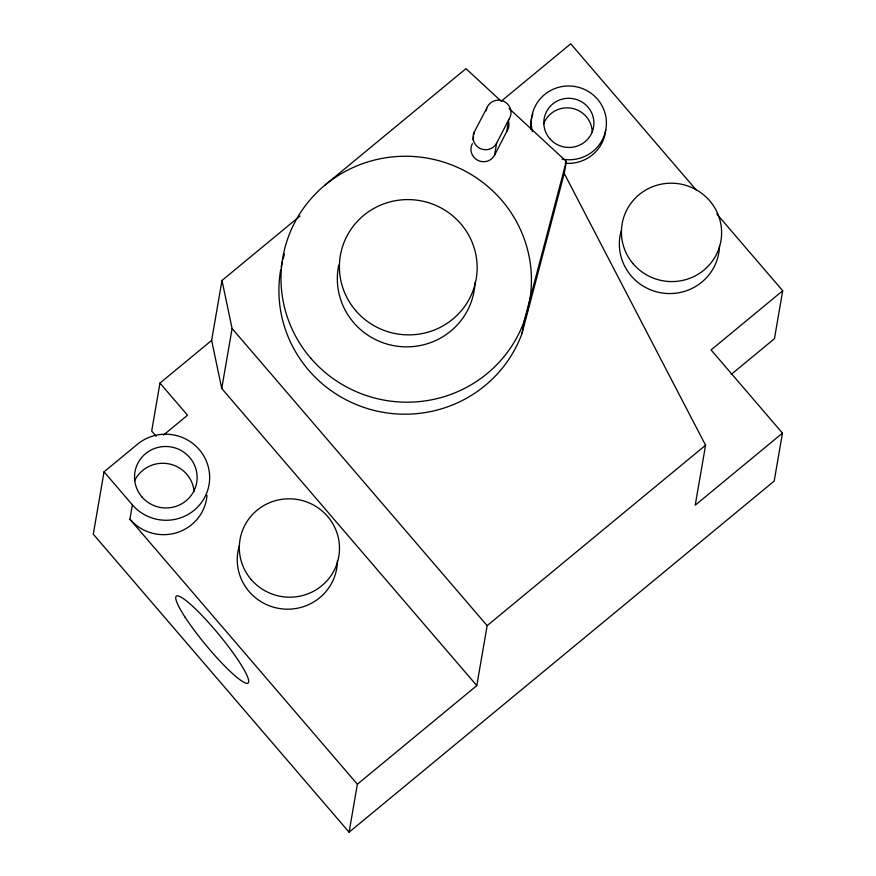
<?xml version="1.0" encoding="UTF-8"?>
<svg xmlns="http://www.w3.org/2000/svg" width="876" height="876" viewBox="0 0 876 876"><rect width="100%" height="100%" fill="white"/><g stroke="black" fill="none" stroke-linecap="round" stroke-linejoin="round"><path stroke-width="1.31" d="M104.047 471.835L132.386 504.85A43.855 43.012 9.8 0 0 194.165 510.248A43.855 43.012 9.8 0 0 199.257 449.618A43.855 43.012 9.8 0 0 137.488 444.22L104.047 471.835L93.283 534.185L349.086 832.2L774.187 481.077L782.476 433.116L711.071 349.929L782.717 290.755L716.809 213.974M349.086 832.2L357.375 784.239L129.9 519.238L132.386 504.85M299.986 216.043L221.989 280.473L211.631 340.425L159.969 383.086L151.69 431.058L156.136 436.237M357.375 784.239L476.785 685.612L221.748 388.484L232.096 328.533L221.989 280.473M473.095 139.602L473.555 136.93M474.015 134.269L474.485 131.608L486.717 108.241A12.527 12.286 9.8 0 1 504.226 101.561A12.527 12.286 9.8 0 1 508.792 119.53L506.722 131.52L494.535 155.26A12.527 12.286 9.8 0 1 477.606 160.253A12.527 12.286 9.8 0 1 472.405 143.598M486.257 110.902L486.717 108.241M494.535 155.26L496.604 143.27L508.792 119.53M280.703 269.709A125.29 122.903 9.8 0 0 372.333 409.957A125.29 122.903 9.8 0 0 522.019 333.449L524.089 321.459L566.312 161.436L509.12 108.547M522.019 333.449L564.243 173.426L566.312 161.436M476.785 685.612L487.144 625.65L705.574 445.227L564.243 173.426M705.574 445.227L695.215 505.189L782.476 433.116M782.717 290.755L774.439 338.716L731.241 374.391M325.237 184.902L465.977 68.657L501.094 101.123M501.685 100.839L570.736 43.8L696.321 190.103M163.374 435.175L187.541 415.213L159.969 383.086M232.096 328.533L487.144 625.65M211.631 340.425L221.748 388.484M207.021 495.433A43.855 43.012 9.8 0 1 176.722 532.685A43.855 43.012 9.8 0 1 129.9 519.238M719.503 246.178A50.118 49.165 9.8 0 1 662.048 292.978A50.118 49.165 9.8 0 1 621.117 231.144M605.677 129.736A37.591 36.869 9.8 0 1 565.151 163.221M530.79 129.232A37.591 36.869 9.8 0 1 532.871 113.803M543.624 124.02A25.054 24.583 9.8 0 1 592.242 132.079M532.411 131.575A37.591 36.869 9.8 0 1 564.998 86.155A37.591 36.869 9.8 0 1 606.4 124.534A37.591 36.869 9.8 0 1 562.118 159.125M337.424 560.509A50.118 49.165 9.8 0 1 279.948 608.601A50.118 49.165 9.8 0 1 239.367 545.529M134.488 480.99A31.328 30.726 9.8 0 1 168.203 463.743A31.328 30.726 9.8 0 1 194.1 491.381M475.022 282.521A68.908 67.594 9.8 0 1 397.781 346.294A68.908 67.594 9.8 0 1 338.749 265.154M281.196 267.06A125.29 122.903 9.8 0 1 282.357 261.793M283.025 259.176A125.29 122.903 9.8 0 1 284.536 254.029M508.748 122.333A12.527 12.286 9.8 0 1 506.722 131.52M496.604 143.27A12.527 12.286 9.8 0 1 479.676 148.263A12.527 12.286 9.8 0 1 474.485 131.608M310.684 358.131A125.29 122.903 9.8 0 0 524.089 321.459A125.29 122.903 9.8 0 0 383.852 158.085A125.29 122.903 9.8 0 0 310.684 358.131M633.304 263.95A50.118 49.165 9.8 0 0 718.67 249.277A50.118 49.165 9.8 0 0 662.574 183.927A50.118 49.165 9.8 0 0 633.304 263.95M549.756 138.649A25.054 24.583 9.8 0 0 592.428 131.323A25.054 24.583 9.8 0 0 564.385 98.649A25.054 24.583 9.8 0 0 549.756 138.649M251.193 579.562A50.118 49.165 9.8 0 0 336.559 564.9A50.118 49.165 9.8 0 0 280.462 499.55A50.118 49.165 9.8 0 0 251.193 579.562M185.088 617.175A56.382 8.377 50.4 0 0 246.879 683.346A56.382 8.377 50.4 0 0 204.535 618.149A56.382 8.377 50.4 0 0 185.088 617.175M141.945 496.955A31.328 30.726 9.8 0 0 195.293 487.79A31.328 30.726 9.8 0 0 160.231 446.946A31.328 30.726 9.8 0 0 141.945 496.955M355.733 310.63A68.908 67.594 9.8 0 0 473.117 290.46A68.908 67.594 9.8 0 0 395.985 200.604A68.908 67.594 9.8 0 0 355.733 310.63"/></g></svg>
